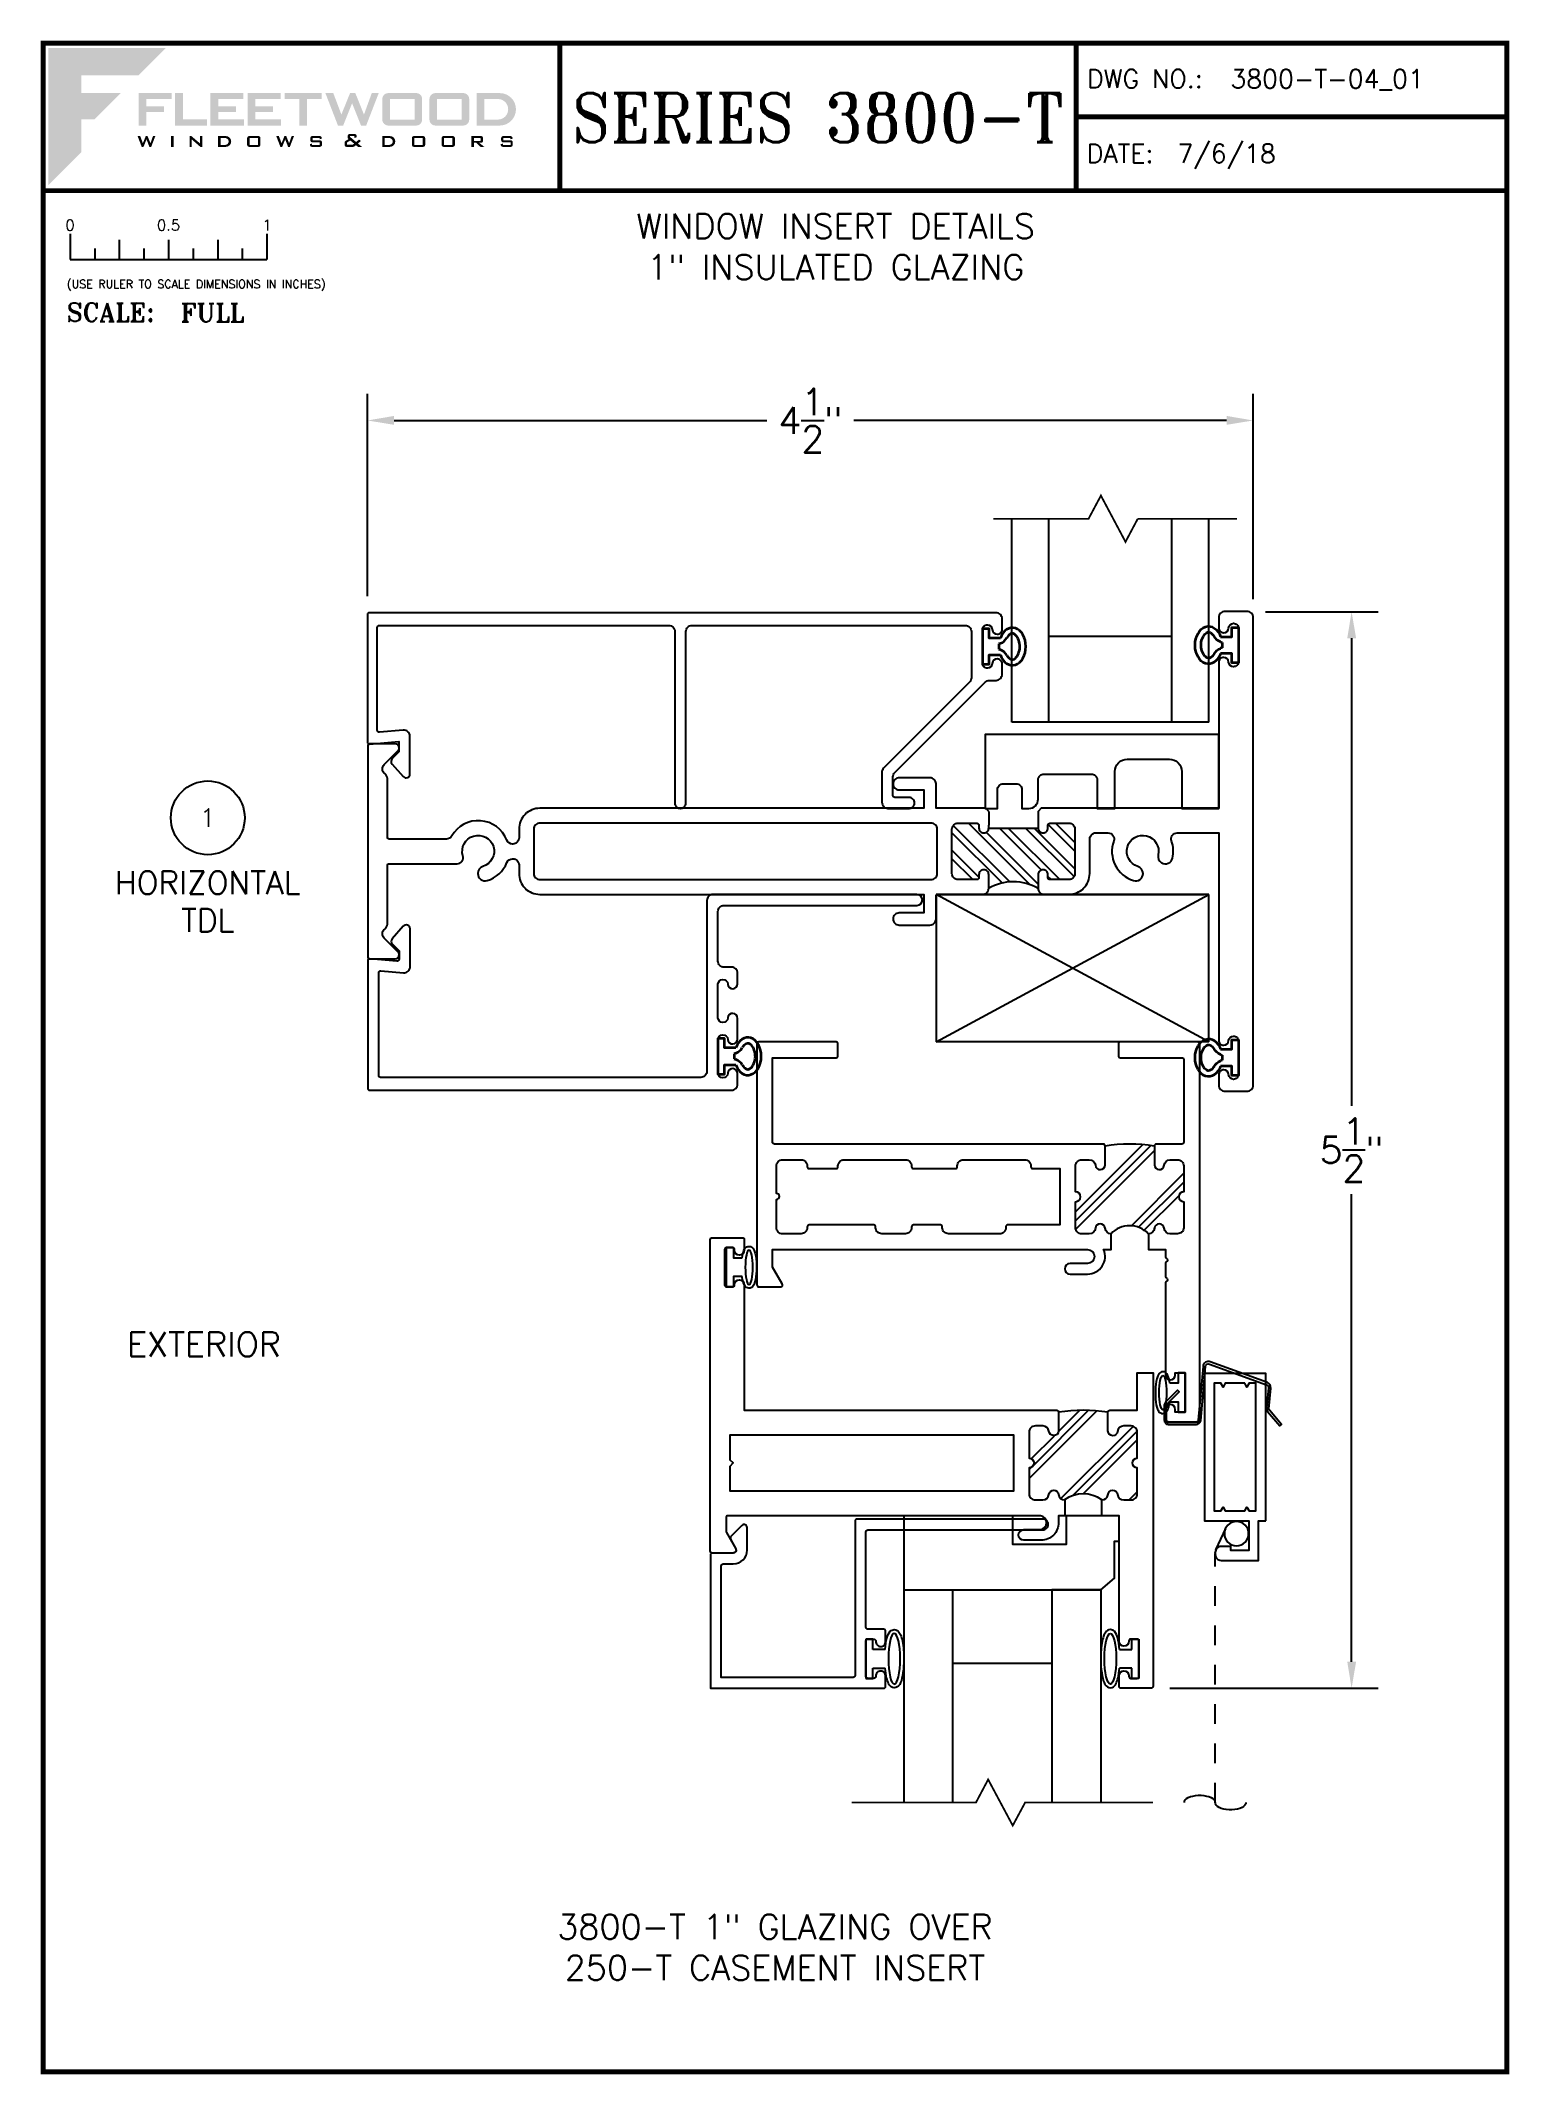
# Paper-space layout 'DETAIL 1' of a CAD drawing. Extents: x 0.3 to 7.8, y 0.1 to 10.4.
# The model-space entities are those that its viewports show. They can reach past a viewport. Long polylines and large blocks are cut down to what shows.
import ezdxf
from ezdxf.enums import TextEntityAlignment as Align

# ---------------------------------------------------------------- set-up
doc = ezdxf.new("R2010")
doc.units = 0
doc.header["$MEASUREMENT"] = 0
doc.linetypes.add('HIDDEN', pattern=[0.375, 0.25, -0.125])
doc.layers.get('0').update_dxf_attribs({"linetype": 'CONTINUOUS'})
doc.layers.get('Defpoints').update_dxf_attribs({"linetype": 'CONTINUOUS'})
for name, color, linetype in [('DIM', 7, 'CONTINUOUS'), ('FRAME', 1, 'CONTINUOUS'), ('GEOMETRY', 1, 'CONTINUOUS'), ('GLASS', 7, 'CONTINUOUS'), ('GLAZING', 7, 'CONTINUOUS'), ('MISC', 7, 'CONTINUOUS'), ('SCREEN', 5, 'CONTINUOUS'), ('SCREEN_CLIP', 7, 'CONTINUOUS'), ('SETTING_BLOCK', 4, 'CONTINUOUS'), ('TEXT', 7, 'CONTINUOUS'), ('VENT', 5, 'CONTINUOUS')]:
    doc.layers.add(name, color=color, linetype=linetype)
doc.layers.add('PROFILE NUMBER', color=150, linetype='CONTINUOUS', lineweight=35)
doc.layers.add('VP', color=40, linetype='CONTINUOUS', plot=False)
doc.layers.get('VP').off()
doc.styles.add('ROMANS', font='romans')
doc.styles.add('ROMANT', font='romant')
doc.styles.add('SIMPLEX-094', font='simplex.shx', dxfattribs={"height": 0.094})
doc.styles.get("Standard").update_dxf_attribs({"font": 'simplex.shx'})
doc.dimstyles.new('FULL SCALE', dxfattribs={"dimscale": 0.75, "dimtxt": 0.18, "dimasz": 0.18, "dimexe": 0.18, "dimexo": 0.125, "dimgap": 0.09, "dimtad": 0, "dimtih": 1, "dimtoh": 1, "dimdec": 4, "dimzin": 0, "dimdsep": 46, "dimlunit": 4, "dimtxsty": 'Standard', "dimcen": 0.09, "dimadec": 0, "dimazin": 0, "dimtfac": 1, "dimtdec": 4, "dimtofl": 0, "dimtmove": 0, "dimatfit": 3, "dimfxl": 0, "dimtolj": 1, "dimtzin": 0, "dimarcsym": 0})

# ---------------------------------------------------------------- blocks, each defined once
blk = doc.blocks.new('sectball')
blk.add_circle((0, 0), 0.125)
blk.add_attdef('NO', text='', height=0.062).set_placement((0, 0), align=Align.MIDDLE_CENTER)
for tag, p in [('LINE1', (0, -0.2588)), ('LINE2', (0, -0.3864)), ('LINE3', (0, -0.5214))]:
    blk.add_attdef(tag, text='', height=0.078).set_placement(p, align=Align.CENTER)
blk = doc.blocks.new('*D66')
at = {"color": 0, "lineweight": -2}
for p, q in [((6.525, 7.547), (7.097, 7.547)), ((6.962, 7.412), (6.962, 5.036)), ((6.962, 2.21), (6.962, 4.586)), ((6.038, 2.075), (7.097, 2.075))]:
    blk.add_line(p, q, dxfattribs=at)
at = {"color": 0}
for points in [[(6.94, 7.412), (6.985, 7.412), (6.962, 7.547)], [(6.94, 2.21), (6.985, 2.21), (6.962, 2.075)]]:
    blk.add_solid(points, dxfattribs=at)
at = {"layer": 'Defpoints', "color": 0}
for p in [(6.431, 7.547), (5.944, 2.075), (6.962, 2.075)]:
    blk.add_point(p, dxfattribs=at)
at = {"color": 0, "insert": (6.962, 4.811), "char_height": 0.135, "attachment_point": 5}
blk.add_mtext('\\A1;5{\\H1.000000x;\\S1/2;}"', dxfattribs=at)
blk = doc.blocks.new('Fleetwood_Logo_6-10-15')
h = blk.add_hatch(color=154)
h.dxf.hatch_style = 1
h.paths.add_polyline_path([(0.2526, -0.0017), (0.0019, -0.0017), (0.0019, -0.2942), (0.0725, -0.2236), (0.0725, -0.1535), (0.1007, -0.1535), (0.1567, -0.0976), (0.0725, -0.0976), (0.0725, -0.0596), (0.1946, -0.0596)])
h = blk.add_hatch(color=251)
h.dxf.hatch_style = 1
h.paths.add_polyline_path([(0.2487, -0.1256), (0.2112, -0.1256), (0.2112, -0.1102), (0.2647, -0.1102), (0.2647, -0.0976), (0.1946, -0.0976), (0.1946, -0.1667), (0.2112, -0.1667), (0.2112, -0.1377), (0.2487, -0.1377)])
h = blk.add_hatch(color=251)
h.dxf.hatch_style = 1
h.paths.add_polyline_path([(0.2886, -0.0976), (0.272, -0.0976), (0.272, -0.1667), (0.3401, -0.1667), (0.3401, -0.1535), (0.2886, -0.1535)])
h = blk.add_hatch(color=251)
h.dxf.hatch_style = 1
h.paths.add_polyline_path([(0.4175, -0.0976), (0.3474, -0.0976), (0.3474, -0.1667), (0.4185, -0.1667), (0.4185, -0.1534), (0.364, -0.1534), (0.364, -0.1377), (0.4015, -0.1377), (0.4015, -0.1256), (0.364, -0.1256), (0.364, -0.1102), (0.4175, -0.1102)])
h = blk.add_hatch(color=251)
h.dxf.hatch_style = 1
h.paths.add_polyline_path([(0.4965, -0.0976), (0.4264, -0.0976), (0.4264, -0.1667), (0.4975, -0.1667), (0.4975, -0.1534), (0.443, -0.1534), (0.443, -0.1377), (0.4804, -0.1377), (0.4804, -0.1256), (0.443, -0.1256), (0.443, -0.1102), (0.4965, -0.1102)])
h = blk.add_hatch(color=251)
h.dxf.hatch_style = 1
h.paths.add_polyline_path([(0.5842, -0.0976), (0.5054, -0.0976), (0.5054, -0.1102), (0.5365, -0.1102), (0.5365, -0.1667), (0.5531, -0.1667), (0.5531, -0.1102), (0.5842, -0.1102)])
h = blk.add_hatch(color=251)
h.dxf.hatch_style = 1
h.paths.add_polyline_path([(0.6089, -0.0976), (0.5921, -0.0976), (0.6188, -0.1667), (0.63, -0.1667), (0.6489, -0.1192), (0.6679, -0.1667), (0.6789, -0.1667), (0.7056, -0.0976), (0.6908, -0.0976), (0.6742, -0.1433), (0.6558, -0.0976), (0.6446, -0.0976), (0.6261, -0.1433)])
h = blk.add_hatch(color=251)
h.dxf.hatch_style = 1
h.paths.add_polyline_path([(0.7853, -0.0976), (0.726, -0.0976, 0.414214), (0.7133, -0.1102), (0.7133, -0.154, 0.414214), (0.726, -0.1667), (0.7853, -0.1667, 0.414214), (0.798, -0.154), (0.798, -0.1102, 0.414214)])
h.paths.add_polyline_path([(0.7819, -0.1102), (0.7819, -0.154), (0.7294, -0.154), (0.7294, -0.1102)], flags=16)
h = blk.add_hatch(color=251)
h.dxf.hatch_style = 1
h.paths.add_polyline_path([(0.8856, -0.0976), (0.8262, -0.0976, 0.414214), (0.8136, -0.1102), (0.8136, -0.154, 0.414214), (0.8262, -0.1667), (0.8856, -0.1667, 0.414214), (0.8982, -0.154), (0.8982, -0.1102, 0.414214)])
h.paths.add_polyline_path([(0.8822, -0.1102), (0.8822, -0.154), (0.8296, -0.154), (0.8296, -0.1102)], flags=16)
h = blk.add_hatch(color=251)
h.dxf.hatch_style = 1
h.paths.add_polyline_path([(0.9632, -0.0976), (0.914, -0.0976), (0.914, -0.1667), (0.9632, -0.1667, 1)])
h.paths.add_polyline_path([(0.9301, -0.1102), (0.9593, -0.1102, -1), (0.9593, -0.154), (0.9301, -0.154)], flags=16)
h = blk.add_hatch(color=7)
h.dxf.hatch_style = 1
h.paths.add_polyline_path([(0.2301, -0.1891), (0.2251, -0.1891), (0.2196, -0.2043), (0.2134, -0.1891), (0.2097, -0.1891), (0.2035, -0.2043), (0.1978, -0.1891), (0.1922, -0.1891), (0.2011, -0.2121), (0.2048, -0.2121), (0.2112, -0.1963), (0.2175, -0.2121), (0.2212, -0.2121)])
h = blk.add_hatch(color=7)
h.dxf.hatch_style = 1
h.paths.add_polyline_path([(0.2691, -0.1891), (0.2637, -0.1891), (0.2637, -0.2118), (0.2637, -0.2121), (0.2691, -0.2121)])
h = blk.add_hatch(color=7)
h.dxf.hatch_style = 1
h.paths.add_polyline_path([(0.3077, -0.1964), (0.3259, -0.2121), (0.3298, -0.2121), (0.3298, -0.1891), (0.325, -0.1891), (0.325, -0.2047), (0.3067, -0.1891), (0.3029, -0.1891), (0.3029, -0.2121), (0.3077, -0.2121)])
h = blk.add_hatch(color=7)
h.dxf.hatch_style = 1
h.paths.add_polyline_path([(0.3801, -0.1891), (0.3637, -0.1891), (0.3637, -0.2121), (0.3801, -0.2121, 1)])
h.paths.add_polyline_path([(0.3691, -0.2079), (0.3691, -0.1933), (0.3788, -0.1933, -1), (0.3788, -0.2079)], flags=16)
h = blk.add_hatch(color=7)
h.dxf.hatch_style = 1
h.paths.add_polyline_path([(0.4537, -0.2079), (0.4537, -0.1933, 0.414214), (0.4495, -0.1891), (0.4297, -0.1891, 0.414214), (0.4255, -0.1933), (0.4255, -0.2079, 0.414214), (0.4297, -0.2121), (0.4495, -0.2121, 0.414214)])
h.paths.add_polyline_path([(0.4308, -0.2079), (0.4308, -0.1933), (0.4484, -0.1933), (0.4484, -0.2079)], flags=16)
h = blk.add_hatch(color=7)
h.dxf.hatch_style = 1
h.paths.add_polyline_path([(0.5253, -0.1891), (0.5203, -0.1891), (0.5148, -0.2043), (0.5087, -0.1891), (0.5049, -0.1891), (0.4988, -0.2043), (0.493, -0.1891), (0.4874, -0.1891), (0.4963, -0.2121), (0.5001, -0.2121), (0.5064, -0.1963), (0.5127, -0.2121), (0.5164, -0.2121)])
h = blk.add_hatch(color=7)
h.dxf.hatch_style = 1
h.paths.add_polyline_path([(0.5801, -0.1891), (0.5643, -0.1891, 0.414214), (0.56, -0.1933), (0.56, -0.1981, 0.414214), (0.5643, -0.2024), (0.58, -0.2024), (0.58, -0.2078), (0.5637, -0.2078), (0.5637, -0.2052), (0.5591, -0.2062), (0.5591, -0.2078, 0.414214), (0.5634, -0.2121), (0.5805, -0.2121, 0.414214), (0.5848, -0.2078), (0.5848, -0.2024, 0.414214), (0.5805, -0.1982), (0.5648, -0.1982), (0.5648, -0.193), (0.5798, -0.193), (0.5798, -0.1958), (0.5843, -0.1948), (0.5843, -0.1933, 0.414214)])
h = blk.add_hatch(color=7)
h.dxf.hatch_style = 1
h.paths.add_polyline_path([(0.645, -0.1913, -0.222262), (0.6447, -0.1906), (0.6447, -0.1892), (0.6535, -0.1892), (0.6535, -0.193), (0.6587, -0.1918), (0.6587, -0.189, 0.414214), (0.6544, -0.1847), (0.6437, -0.1847, 0.414214), (0.6394, -0.189), (0.6394, -0.1922, 0.222262), (0.6407, -0.1948), (0.6415, -0.1955), (0.6345, -0.1998, 0.260684), (0.6329, -0.2027), (0.6329, -0.2078, 0.414214), (0.6372, -0.2121), (0.6514, -0.2121, 0.17577), (0.6536, -0.2113), (0.657, -0.2085), (0.6614, -0.2121), (0.6699, -0.2121), (0.6613, -0.2049), (0.6676, -0.1997), (0.6637, -0.1964), (0.6574, -0.2017)])
h.paths.add_polyline_path([(0.6532, -0.2052), (0.6509, -0.2072, -0.17577), (0.6502, -0.2074), (0.6382, -0.2074), (0.6382, -0.2033, -0.260684), (0.6387, -0.2025), (0.6451, -0.1985)], flags=16)
h = blk.add_hatch(color=7)
h.dxf.hatch_style = 1
h.paths.add_polyline_path([(0.7294, -0.1891), (0.713, -0.1891), (0.713, -0.2121), (0.7294, -0.2121, 1)])
h.paths.add_polyline_path([(0.7184, -0.2079), (0.7184, -0.1933), (0.7281, -0.1933, -1), (0.7281, -0.2079)], flags=16)
h = blk.add_hatch(color=7)
h.dxf.hatch_style = 1
h.paths.add_polyline_path([(0.8045, -0.2079), (0.8045, -0.1933, 0.414214), (0.8003, -0.1891), (0.7805, -0.1891, 0.414214), (0.7763, -0.1933), (0.7763, -0.2079, 0.414214), (0.7805, -0.2121), (0.8003, -0.2121, 0.414214)])
h.paths.add_polyline_path([(0.7816, -0.2079), (0.7816, -0.1933), (0.7992, -0.1933), (0.7992, -0.2079)], flags=16)
h = blk.add_hatch(color=7)
h.dxf.hatch_style = 1
h.paths.add_polyline_path([(0.8678, -0.2079), (0.8678, -0.1933, 0.414214), (0.8636, -0.1891), (0.8438, -0.1891, 0.414214), (0.8396, -0.1933), (0.8396, -0.2079, 0.414214), (0.8438, -0.2121), (0.8636, -0.2121, 0.414214)])
h.paths.add_polyline_path([(0.8449, -0.2079), (0.8449, -0.1933), (0.8624, -0.1933), (0.8624, -0.2079)], flags=16)
h = blk.add_hatch(color=7)
h.dxf.hatch_style = 1
h.paths.add_polyline_path([(0.9277, -0.1993), (0.9277, -0.1933, 0.414214), (0.9235, -0.1891), (0.9028, -0.1891), (0.9028, -0.2121), (0.9082, -0.2121), (0.9082, -0.2035), (0.9131, -0.2035), (0.9224, -0.2121), (0.9303, -0.2121), (0.9197, -0.2035), (0.9235, -0.2035, 0.414214)])
h.paths.add_polyline_path([(0.9082, -0.1993), (0.9082, -0.1933), (0.9214, -0.1933, -0.414214), (0.9224, -0.1943), (0.9224, -0.1983, -0.414214), (0.9214, -0.1993)], flags=16)
h = blk.add_hatch(color=7)
h.dxf.hatch_style = 1
h.paths.add_polyline_path([(0.9867, -0.1982), (0.971, -0.1982), (0.971, -0.193), (0.9859, -0.193), (0.9859, -0.1958), (0.9905, -0.1948), (0.9905, -0.1933, 0.414214), (0.9863, -0.1891), (0.9705, -0.1891, 0.414214), (0.9662, -0.1933), (0.9662, -0.1981, 0.414214), (0.9705, -0.2024), (0.9862, -0.2024), (0.9862, -0.2078), (0.9699, -0.2078), (0.9699, -0.2052), (0.9653, -0.2062), (0.9653, -0.2078, 0.414214), (0.9696, -0.2121), (0.9867, -0.2121, 0.414214), (0.991, -0.2078), (0.991, -0.2024, 0.414214)])
blk = doc.blocks.new('A-SIZE_P')
at = {"const_width": 0.025}
blk.add_lwpolyline([(0.313, 0.125), (7.751, 0.125), (7.751, 10.437), (0.313, 10.437)], close=True, dxfattribs=at)
for points in [[(2.938, 10.437), (2.938, 9.687)], [(5.563, 10.437), (5.563, 9.687)], [(5.563, 10.062), (7.751, 10.062)], [(0.313, 9.687), (7.751, 9.687)]]:
    blk.add_lwpolyline(points, dxfattribs=at)
at = {"xscale": 2.387023416083395, "yscale": 2.387023416083395, "zscale": 2.387023416083395}
blk.add_blockref('Fleetwood_Logo_6-10-15', (0.334, 10.416), dxfattribs=at)
for s, style, p in [('DWG NO.:', 'SIMPLEX-094', (5.617, 10.209)), ('DATE:', 'SIMPLEX-094', (5.616, 9.829)), ('SCALE:', 'ROMANT', (0.433, 9.022))]:
    blk.add_text(s, height=0.094, dxfattribs=dict(style=style)).set_placement(p)
for tag, p, style in [('DWG_NO', (6.346, 10.209), 'SIMPLEX-094'), ('DATE', (6.077, 9.829), 'SIMPLEX-094'), ('SCALE', (1.011, 9.02), 'ROMANT')]:
    blk.add_attdef(tag, p, '', height=0.094, dxfattribs=dict(style=style))
for tag, height, style, width, p, p2 in [('DWG_NO_F', 0.094, 'SIMPLEX-094', 1.745692, (6.347, 10.209), (7.683, 10.209)), ('PRODUCT', 0.25, 'ROMANT', 1.390728, (3.001, 9.934), (5.5, 9.934))]:
    blk.add_attdef(tag, text='', height=height, dxfattribs=dict(style=style, width=width)).set_placement(p, p2, align=Align.FIT)
blk = doc.blocks.new('Full')
for p, q in [((0.137, -0.219), (0.137, -0.35)), ((0.262, -0.294), (0.262, -0.35)), ((0.387, -0.249), (0.387, -0.35)), ((0.512, -0.294), (0.512, -0.35)), ((0.637, -0.249), (0.637, -0.35)), ((0.762, -0.294), (0.762, -0.35)), ((0.887, -0.249), (0.887, -0.35)), ((1.012, -0.294), (1.012, -0.35)), ((1.137, -0.219), (1.137, -0.35)), ((0.137, -0.35), (1.137, -0.35))]:
    blk.add_line(p, q)
for s, p in [('0', (0.137, -0.219)), ('0.5', (0.637, -0.219)), ('1', (1.137, -0.219))]:
    blk.add_text(s, height=0.055).set_placement(p, align=Align.BOTTOM_CENTER)
at = {"style": 'ROMANS'}
blk.add_text('(USE RULER TO SCALE DIMENSIONS IN INCHES)', height=0.04115, dxfattribs=at).set_placement((0.12, -0.495))
blk = doc.blocks.new('*D125')
at = {"color": 0, "lineweight": -2}
for p, q in [((1.961, 7.626), (1.961, 8.654)), ((6.462, 7.61), (6.462, 8.654)), ((2.096, 8.519), (3.99, 8.519)), ((6.327, 8.519), (4.433, 8.519))]:
    blk.add_line(p, q, dxfattribs=at)
at = {"color": 0}
for points in [[(2.096, 8.542), (2.096, 8.497), (1.961, 8.519)], [(6.327, 8.542), (6.327, 8.497), (6.462, 8.519)]]:
    blk.add_solid(points, dxfattribs=at)
at = {"layer": 'Defpoints', "color": 0}
for p in [(6.462, 8.519), (1.961, 7.532), (6.462, 7.516)]:
    blk.add_point(p, dxfattribs=at)
at = {"color": 0, "insert": (4.212, 8.519), "char_height": 0.135, "attachment_point": 5}
blk.add_mtext('\\A1;4{\\H1.000000x;\\S1/2;}"', dxfattribs=at)
blk = doc.blocks.new('3801 1 INCH GLASS STOP')
blk.add_lwpolyline([(2.741, 0.327, -0.414214), (2.769, 0.299, -0.414214), (2.741, 0.271), (2.669, 0.271, 0.414214), (2.659, 0.261), (2.659, 0.167, 0.198912), (2.668, 0.145), (3.128, -0.315, 0.198912), (3.15, -0.324), (3.183, -0.324, -0.414214), (3.214, -0.355), (3.214, -0.408, -0.414214), (3.189, -0.433, -0.399638), (3.164, -0.41, 0.400364), (3.139, -0.386, 0.414214), (3.114, -0.411), (3.114, -0.581, 0.414214), (3.139, -0.606), (3.139, -0.606, 0.399638), (3.164, -0.582, -0.399638), (3.189, -0.558, -0.414214), (3.214, -0.583), (3.214, -0.637, -0.414214), (3.183, -0.668), (-0.001, -0.668, -0.414214), (-0.011, -0.658), (-0.011, -0.01, -0.440011), (0, 0), (0.149, -0.013), (0.149, 0.04), (0.115, 0.074, -0.395486), (0.114, 0.102), (0.17, 0.165, -0.691708), (0.205, 0.152), (0.205, -0.04, -0.440011), (0.171, -0.071), (0.05, -0.061, 0.440011), (0.039, -0.071), (0.039, -0.593, 0.414214), (0.049, -0.603), (1.52, -0.603, 0.414214), (1.551, -0.572), (1.551, 0.299, -0.414214), (1.579, 0.327, -0.414214), (1.607, 0.299), (1.607, -0.572, 0.414214), (1.638, -0.603), (3.027, -0.603, 0.414214), (3.058, -0.572), (3.058, -0.337, 0.198912), (3.049, -0.315), (2.612, 0.122, -0.198912), (2.603, 0.144), (2.603, 0.296, -0.414214), (2.634, 0.327)], format="xyb", close=True)
blk = doc.blocks.new('3806 MULLION')
h = blk.add_hatch()
h.set_pattern_fill('ANSI32', color=256, scale=0.25, style=0)
h.set_pattern_definition([(45, (-1.96831, -4.979215), (-0.0662913, 0.0662913), []), (45, (-1.92411, -4.979215), (-0.0662913, 0.0662913), [])])
h.paths.add_polyline_path([(-1.369, 0.094, -0.414214), (-1.394, 0.118), (-1.394, 0.134, 0.414214), (-1.404, 0.144), (-1.5, 0.144, 0.414214), (-1.531, 0.113), (-1.531, -0.113, 0.414214), (-1.5, -0.143), (-1.404, -0.143, 0.414214), (-1.394, -0.133), (-1.394, -0.118, -0.414214), (-1.369, -0.094, -0.414214), (-1.344, -0.118), (-1.093, -0.118, -0.414214), (-1.068, -0.094, -0.414214), (-1.043, -0.118), (-1.043, -0.133, 0.414214), (-1.033, -0.143), (-0.937, -0.143, 0.414214), (-0.906, -0.113), (-0.906, 0.113, 0.414214), (-0.937, 0.144), (-1.033, 0.144, 0.414214), (-1.043, 0.134), (-1.043, 0.118, -0.414214), (-1.068, 0.094, -0.414214), (-1.093, 0.118), (-1.093, 0.188, -0.275826), (-1.344, 0.188), (-1.344, 0.118, -0.414214)])
for p, q in [((-1.344, -0.118), (-1.093, -0.118)), ((-1.344, -0.203), (-1.344, -0.133))]:
    blk.add_line(p, q)
for points in [[(-1.093, -0.133), (-1.093, -0.118, -0.414214), (-1.068, -0.094, -0.414214), (-1.043, -0.118), (-1.043, -0.133, 0.414214), (-1.033, -0.143), (-0.937, -0.143, 0.414214), (-0.906, -0.113), (-0.906, 0.113, 0.414214), (-0.937, 0.144), (-1.033, 0.144, 0.414214), (-1.043, 0.134), (-1.043, 0.118, -0.414214), (-1.068, 0.094, -0.414214), (-1.093, 0.118), (-1.093, 0.188, -0.414214), (-1.062, 0.219), (-0.937, 0.219, -0.414214), (-0.831, 0.113), (-0.831, -0.062, 0.414214), (-0.8, -0.094), (-0.738, -0.094, 0.517938), (-0.709, -0.052, -0.42659), (-0.608, 0.149, -0.510157), (-0.56, 0.113), (-0.56, 0.112, -0.323599), (-0.586, 0.077, 2.284894), (-0.483, 0.018, -0.323599), (-0.466, 0.058), (-0.465, 0.058, -0.510157), (-0.41, 0.035, -0.142368), (-0.415, -0.052, 0.517938), (-0.386, -0.094), (-0.175, -0.094), (-0.175, 0.91), (-0.175, 0.961, -0.414214), (-0.15, 0.986, -0.399638), (-0.125, 0.962, 0.399638), (-0.1, 0.939), (-0.1, 0.939, 0.414214), (-0.075, 0.964), (-0.075, 1.134, 0.414214), (-0.1, 1.159), (-0.1, 1.159, 0.399638), (-0.125, 1.135, -0.399638), (-0.15, 1.111), (-0.15, 1.111, -0.414214), (-0.175, 1.136), (-0.175, 1.188, -0.414214), (-0.144, 1.219), (-0.031, 1.219, -0.414214), (0, 1.188), (0, 0), (0, -1.188, -0.414214), (-0.031, -1.219), (-0.144, -1.219, -0.414214), (-0.175, -1.188), (-0.175, -1.136, -0.414214), (-0.15, -1.111), (-0.15, -1.111, -0.399638), (-0.125, -1.135, 0.399638), (-0.1, -1.159), (-0.1, -1.159, 0.414214), (-0.075, -1.133), (-0.075, -0.964, 0.414214), (-0.1, -0.938), (-0.1, -0.938, 0.399638), (-0.125, -0.962, -0.399638), (-0.15, -0.986, -0.414214), (-0.175, -0.961), (-0.175, -0.909), (-0.175, -0.219), (-1.078, -0.219), (-1.093, -0.203)], [(-3.625, -0.143, -0.414214), (-3.656, -0.113), (-3.656, 0.113, -0.414214), (-3.625, 0.144), (-1.637, 0.144, -0.414214), (-1.606, 0.113), (-1.606, -0.113, -0.414214), (-1.637, -0.143)]]:
    blk.add_lwpolyline(points, format="xyb", close=True)
blk.add_lwpolyline([(-1.344, -0.203), (-1.359, -0.219), (-1.612, -0.219), (-1.612, -0.344, -0.414214), (-1.643, -0.374), (-1.799, -0.374, -0.414214), (-1.83, -0.344, -0.414214), (-1.799, -0.312), (-1.674, -0.312), (-1.674, -0.219), (-3.625, -0.219, -0.414214), (-3.731, -0.113), (-3.731, -0.068, 0.414214), (-3.762, -0.037), (-3.764, -0.037, 0.308174), (-3.793, -0.057, -0.627979), (-4.073, -0.078, 0.267949), (-4.1, -0.062), (-4.39, -0.062, 0.414214), (-4.4, -0.072), (-4.4, -0.37, -0.237131), (-4.413, -0.395, 0.457629), (-4.416, -0.441), (-4.346, -0.511, -0.668179), (-4.36, -0.546), (-4.49, -0.546, -0.414214), (-4.5, -0.535), (-4.5, 0), (-4.5, 0.536, -0.414214), (-4.49, 0.546), (-4.36, 0.546, -0.668179), (-4.346, 0.511), (-4.416, 0.441, 0.457629), (-4.413, 0.395, -0.237131), (-4.4, 0.37), (-4.4, 0.073, 0.414214), (-4.39, 0.063), (-4.045, 0.063, -0.500407), (-4.016, 0.023, 2.386509), (-3.914, 0.077, -0.326072), (-3.94, 0.113, -0.502305), (-3.892, 0.149, -0.227368), (-3.793, 0.057, 0.308174), (-3.764, 0.038), (-3.762, 0.038, 0.414214), (-3.731, 0.069), (-3.731, 0.113, -0.414214), (-3.625, 0.219), (-1.674, 0.219), (-1.674, 0.313), (-1.799, 0.313, -0.414214), (-1.83, 0.344, -0.414214), (-1.799, 0.375), (-1.643, 0.375, -0.414214), (-1.612, 0.344), (-1.612, 0.228, 0.414214), (-1.602, 0.219), (-1.375, 0.219, -0.414214), (-1.344, 0.188), (-1.344, 0.118, -0.414214), (-1.369, 0.094, -0.414214), (-1.394, 0.118), (-1.394, 0.134, 0.414214), (-1.404, 0.144), (-1.5, 0.144, 0.414214), (-1.531, 0.113), (-1.531, -0.113, 0.414214), (-1.5, -0.143), (-1.404, -0.143, 0.414214), (-1.394, -0.133), (-1.394, -0.118, -0.414214), (-1.369, -0.094, -0.414214), (-1.344, -0.118), (-1.344, -0.133)], format="xyb")
blk.add_arc((-1.219, 0.398), 0.245, 239.1595, 300.8405)
blk = doc.blocks.new('05P19-BLOCK-OG')
h = blk.add_hatch()
h.set_pattern_fill('PLAST', angle=45, style=0)
h.paths.add_polyline_path([(0.006, 1.12, -1), (0.006, 1.17), (0.006, 1.302, 0.414214), (-0.025, 1.333), (-0.063, 1.333, 0.38311), (-0.094, 1.305, -0.947716), (-0.143, 1.308), (-0.143, 1.403, 0.081165), (-0.394, 1.403), (-0.394, 1.308, -0.947716), (-0.443, 1.305, 0.38311), (-0.474, 1.333), (-0.512, 1.333, 0.414214), (-0.544, 1.302), (-0.544, 1.17, -1), (-0.544, 1.12), (-0.544, 0.988, 0.414214), (-0.512, 0.957), (-0.474, 0.957, 0.38311), (-0.443, 0.985, -0.898027), (-0.394, 0.985, 0.009247), (-0.394, 0.984, 0.372543), (-0.363, 0.957, -0.436275), (-0.174, 0.957, 0.38311), (-0.143, 0.985, -0.898027), (-0.094, 0.985, 0.38311), (-0.063, 0.957), (-0.025, 0.957, 0.414214), (0.006, 0.988)])
for points in [[(-0.394, 0.984, -0.009247), (-0.394, 0.985, 0.898027), (-0.443, 0.985, -0.38311), (-0.474, 0.957), (-0.512, 0.957, -0.414214), (-0.544, 0.988), (-0.544, 1.12, 1), (-0.544, 1.17), (-0.544, 1.302, -0.414214), (-0.512, 1.333), (-0.474, 1.333, -0.38311), (-0.443, 1.305, 0.947716), (-0.394, 1.308), (-0.394, 1.403, 0.414214), (-0.404, 1.413), (-2.073, 1.413, -0.414214), (-2.084, 1.423), (-2.084, 1.852), (-1.761, 1.852, 0.414214), (-1.751, 1.862), (-1.751, 1.922, 0.414214), (-1.761, 1.932), (-2.154, 1.932, 0.414214), (-2.163, 1.922), (-2.163, 0.697, 0.414214), (-2.154, 0.687), (-2.042, 0.687, 0.57735), (-2.034, 0.702), (-2.084, 0.788), (-2.084, 0.877), (-0.483, 0.877, -1), (-0.483, 0.806), (-0.572, 0.806, 1), (-0.572, 0.752), (-0.483, 0.752, 0.536675), (-0.401, 0.877), (-0.363, 0.877), (-0.363, 0.957, -0.38311), (-0.394, 0.985)], [(-0.143, 0.984, 0.009247), (-0.143, 0.985, -0.38311), (-0.174, 0.957), (-0.174, 0.877), (-0.087, 0.877), (-0.087, 0.838, 0.317837), (-0.083, 0.833, -0.707107), (-0.083, 0.814, 0.317837), (-0.087, 0.81), (-0.087, 0.738, 0.317837), (-0.083, 0.733, -0.707107), (-0.083, 0.714, 0.317837), (-0.087, 0.71), (-0.087, 0.239, 1), (-0.037, 0.239), (-0.037, 0.25), (0.014, 0.25), (0.014, 0.05), (-0.037, 0.05), (-0.037, 0.064, 1), (-0.087, 0.064), (-0.087, 0.01, 0.414214), (-0.076, 0), (0.076, 0, 0.414214), (0.087, 0.01), (0.087, 1.922, 0.414214), (0.076, 1.932), (-0.316, 1.932, 0.414214), (-0.326, 1.922), (-0.326, 1.862, 0.414214), (-0.316, 1.852), (-0.003, 1.852, -0.414214), (0.006, 1.842), (0.006, 1.423, -0.414214), (-0.003, 1.413), (-0.134, 1.413, 0.414214), (-0.143, 1.403), (-0.143, 1.308, 0.947716), (-0.094, 1.305, -0.38311), (-0.063, 1.333), (-0.025, 1.333, -0.414214), (0.006, 1.302), (0.006, 1.17, 1), (0.006, 1.12), (0.006, 0.988, -0.414214), (-0.025, 0.957), (-0.063, 0.957, -0.38311), (-0.094, 0.985, 0.898027), (-0.143, 0.985)]]:
    blk.add_lwpolyline(points, format="xyb")
blk.add_lwpolyline([(-1.377, 0.988, -0.414214), (-1.408, 0.957), (-1.529, 0.957, -0.414214), (-1.56, 0.988), (-1.56, 0.992, 0.414214), (-1.569, 1.002), (-1.897, 1.002, 0.414214), (-1.907, 0.992), (-1.907, 0.988, -0.414214), (-1.938, 0.957), (-2.032, 0.957, -0.414214), (-2.064, 0.988), (-2.064, 1.132, 1), (-2.064, 1.162), (-2.064, 1.302, -0.414214), (-2.032, 1.333), (-1.938, 1.333, -0.414214), (-1.907, 1.302), (-1.907, 1.302), (-1.907, 1.298, 0.414214), (-1.897, 1.288), (-1.761, 1.288, 0.414214), (-1.751, 1.298), (-1.751, 1.302), (-1.751, 1.302, -0.414214), (-1.72, 1.333), (-1.408, 1.333, -0.414214), (-1.377, 1.302), (-1.377, 1.302), (-1.377, 1.298, 0.414214), (-1.367, 1.288), (-1.155, 1.288, 0.414214), (-1.145, 1.298), (-1.145, 1.302), (-1.145, 1.302, -0.414214), (-1.114, 1.333), (-0.802, 1.333, -0.414214), (-0.771, 1.302), (-0.771, 1.302), (-0.771, 1.298, 0.414214), (-0.761, 1.288), (-0.623, 1.288), (-0.623, 1.002), (-0.889, 1.002, 0.414214), (-0.898, 0.992), (-0.898, 0.988, -0.414214), (-0.93, 0.957), (-1.19, 0.957, -0.414214), (-1.221, 0.988), (-1.221, 0.992, 0.414214), (-1.23, 1.002), (-1.367, 1.002, 0.414214), (-1.377, 0.992)], format="xyb", close=True)
at = {"color": 7}
for centre, radius, start, end in [((-0.269, 0.638), 0.775, 80.7195, 99.2805), ((-0.269, 0.869), 0.129, 42.8591, 137.1409)]:
    blk.add_arc(centre, radius, start, end, dxfattribs=at)
blk = doc.blocks.new('05P11-Z-BAR')
h = blk.add_hatch()
h.set_pattern_fill('PLAST', angle=45, style=0)
h.set_pattern_definition([(45, (-0.3846, -1e-07), (-0.176777, 0.176777), []), (45, (-0.4067, 0.0221), (-0.176777, 0.176777), []), (45, (-0.4288, 0.0442), (-0.176777, 0.176777), [])])
h.paths.add_polyline_path([(0.006, 1.12, -0.414214), (-0.018, 1.145, -0.414214), (0.006, 1.17), (0.006, 1.302, 0.414214), (-0.025, 1.333), (-0.063, 1.333, 0.38311), (-0.094, 1.305, -0.947716), (-0.143, 1.308), (-0.143, 1.403, 0.087329), (-0.394, 1.403), (-0.394, 1.308, -1), (-0.443, 1.308, 0.352985), (-0.473, 1.333), (-0.512, 1.333, 0.414214), (-0.544, 1.302), (-0.544, 1.17, -0.414214), (-0.518, 1.145, -0.414214), (-0.544, 1.12), (-0.544, 0.988, 0.414214), (-0.512, 0.957), (-0.474, 0.957, 0.38311), (-0.443, 0.985, -0.898027), (-0.394, 0.985, 0.38311), (-0.363, 0.957, -0.325577), (-0.174, 0.957, 0.363634), (-0.143, 0.982, -0.947716), (-0.094, 0.985, 0.38311), (-0.063, 0.957), (-0.025, 0.957, 0.414214), (0.006, 0.988)])
blk.add_line((-0.087, 0.877), (-0.087, 0.877))
for points in [[(-2.164, 2.28, -0.414214), (-2.154, 2.29), (-2.001, 2.29, -0.414214), (-1.991, 2.28), (-1.991, 2.226, -1), (-2.041, 2.226), (-2.041, 2.23, 0.414214), (-2.051, 2.24), (-2.081, 2.24, 0.414214), (-2.091, 2.23), (-2.091, 2.05, 0.414214), (-2.081, 2.04), (-2.051, 2.04, 0.414214), (-2.041, 2.05), (-2.041, 2.051, -1), (-1.991, 2.051), (-1.991, 1.413), (-0.403, 1.413, -0.414214), (-0.394, 1.403), (-0.394, 1.306, -0.888834), (-0.443, 1.306, 0.377258), (-0.474, 1.333), (-0.512, 1.333, 0.414214), (-0.544, 1.302), (-0.544, 1.17, -1), (-0.544, 1.12), (-0.544, 0.988, 0.414214), (-0.512, 0.957), (-0.474, 0.957, 0.383109), (-0.443, 0.985, -0.898027), (-0.394, 0.985, 0.38311), (-0.363, 0.957), (-0.363, 0.877), (-0.394, 0.877), (-0.394, 0.842, -0.414214), (-0.483, 0.752), (-0.571, 0.752, -1), (-0.571, 0.806), (-0.486, 0.806, 0.859155), (-0.486, 0.877), (-2.074, 0.877, 0.414214), (-2.084, 0.867), (-2.084, 0.797, 0.131652), (-2.082, 0.792), (-2.035, 0.709, -0.577353), (-2.048, 0.687), (-2.154, 0.687, -0.414214), (-2.164, 0.697), (-2.164, 2.28)], [(-0.025, 0.957, 0.414214), (0.006, 0.988), (0.006, 1.12, -1), (0.006, 1.17), (0.006, 1.302, 0.414214), (-0.025, 1.333), (-0.063, 1.333, 0.38311), (-0.094, 1.305, -0.947716), (-0.143, 1.308), (-0.143, 1.403, -0.414214), (-0.133, 1.413), (0.006, 1.413), (0.006, 1.603), (0.086, 1.603), (0.086, 0.01, -0.414214), (0.077, 0), (-0.077, 0, -0.414214), (-0.087, 0.01), (-0.087, 0.064, -1), (-0.037, 0.064), (-0.037, 0.06, 0.414214), (-0.027, 0.05), (0.003, 0.05, 0.414214), (0.014, 0.06), (0.014, 0.24, 0.414214), (0.003, 0.25), (-0.027, 0.25, 0.414214), (-0.037, 0.24), (-0.037, 0.239, -1), (-0.087, 0.239), (-0.087, 0.877), (-0.174, 0.877), (-0.174, 0.957, 0.363634), (-0.143, 0.982, -0.947716), (-0.094, 0.985, 0.38311), (-0.063, 0.957), (-0.025, 0.957)]]:
    blk.add_lwpolyline(points, format="xyb")
blk.add_lwpolyline([(-2.063, 1.16), (-2.063, 1.288), (-0.623, 1.288), (-0.623, 1.002), (-2.063, 1.002), (-2.063, 1.129), (-2.048, 1.145)], close=True)
at = {"color": 7}
for centre, radius, start, end in [((-0.269, 0.638), 0.775, 80.7195, 99.2805), ((-0.269, 0.828), 0.16, 53.9319, 126.0681)]:
    blk.add_arc(centre, radius, start, end, dxfattribs=at)
blk = doc.blocks.new('05P09-1in_GLASS_STOP')
for p, q in [((-1.338, 0.25), (-1.373, 0.25)), ((-1.373, 0.25), (-1.373, 0.05)), ((-1.338, 0.197), (-1.338, 0.25)), ((-0.022, 0.197), (-0.022, 0.25)), ((-0.022, 0.25), (0.013, 0.25)), ((0.013, 0.25), (0.013, 0.05)), ((-1.276, 0.197), (-1.338, 0.197)), ((-0.084, 0.197), (-0.022, 0.197)), ((-1.373, 0.05), (-1.338, 0.05)), ((-1.338, 0.05), (-1.338, 0.102)), ((-1.338, 0.102), (-1.276, 0.102)), ((-0.022, 0.102), (-0.084, 0.102)), ((-0.022, 0.05), (-0.022, 0.102)), ((0.013, 0.05), (-0.022, 0.05))]:
    blk.add_line(p, q)
blk.add_lwpolyline([(-2.035, 0.709, -0.57735), (-2.047, 0.687), (-2.153, 0.687, 0.414214), (-2.163, 0.677), (-2.163, 0), (-1.283, 0, 0.414214), (-1.273, 0.01), (-1.273, 0.062, 0.414214), (-1.298, 0.087, 0.435311), (-1.323, 0.061, -0.435311), (-1.333, 0.05), (-1.363, 0.05, -0.414214), (-1.373, 0.06), (-1.373, 0.24, -0.414214), (-1.363, 0.25), (-1.333, 0.25, -0.435311), (-1.323, 0.239, 0.435311), (-1.298, 0.212, 0.414214), (-1.273, 0.237), (-1.273, 0.29, 0.414214), (-1.283, 0.3), (-1.363, 0.3, -0.414214), (-1.373, 0.31), (-1.373, 0.795, -0.414214), (-1.363, 0.805), (-0.474, 0.805, 0.414214), (-0.447, 0.832), (-0.447, 0.833, 0.414214), (-0.474, 0.86), (-1.418, 0.86, 0.414214), (-1.428, 0.85), (-1.428, 0.065, -0.414214), (-1.438, 0.055), (-2.108, 0.055), (-2.108, 0.622, -0.414214), (-2.098, 0.632), (-2.047, 0.632, 0.414214), (-1.977, 0.702), (-1.977, 0.817, 0.668179), (-2.003, 0.828), (-2.058, 0.773, 0.339454), (-2.06, 0.755)], format="xyb", close=True)
at = {"extrusion": (0, 0, -1)}
blk.add_ellipse((-1.229, 0.15), major_axis=(0, 0.129), ratio=0.232303, dxfattribs=at)
blk.add_ellipse((-0.131, 0.15), major_axis=(0, 0.129), ratio=0.232303)
for points in [[(-1.276, 0.197), (-1.274, 0.219), (-1.271, 0.239), (-1.262, 0.269), (-1.258, 0.28), (-1.245, 0.294), (-1.237, 0.298), (-1.229, 0.298), (-1.218, 0.298), (-1.21, 0.292), (-1.201, 0.279), (-1.197, 0.272), (-1.187, 0.244), (-1.183, 0.215), (-1.178, 0.136), (-1.182, 0.085), (-1.194, 0.034), (-1.198, 0.022), (-1.214, 0.005), (-1.228, 0), (-1.249, 0.008), (-1.254, 0.016), (-1.262, 0.032), (-1.265, 0.041), (-1.272, 0.067), (-1.274, 0.084), (-1.276, 0.102)], [(-0.084, 0.197), (-0.086, 0.219), (-0.089, 0.239), (-0.098, 0.269), (-0.102, 0.28), (-0.115, 0.294), (-0.123, 0.298), (-0.131, 0.298), (-0.142, 0.298), (-0.15, 0.292), (-0.159, 0.279), (-0.163, 0.272), (-0.173, 0.244), (-0.177, 0.215), (-0.182, 0.136), (-0.178, 0.085), (-0.166, 0.034), (-0.162, 0.022), (-0.146, 0.005), (-0.132, 0), (-0.111, 0.008), (-0.106, 0.016), (-0.098, 0.032), (-0.095, 0.041), (-0.088, 0.067), (-0.086, 0.084), (-0.084, 0.102)]]:
    blk.add_open_spline(points, degree=3, knots=[5.075676, 5.075676, 5.075676, 5.075676, 5.596595, 5.596595, 6.055763, 6.055763, 6.283185, 6.283185, 6.283185, 6.572914, 6.572914, 6.862642, 6.862642, 7.608886, 7.608886, 8.676451, 8.676451, 9.18434, 9.18434, 9.518242, 9.518242, 9.852144, 9.852144, 10.186046, 10.186046, 10.631436, 10.631436, 10.631436, 10.631436])
blk = doc.blocks.new('*U92')
at = {"layer": 'GEOMETRY'}
blk.add_lwpolyline([(1.45, 19.51), (1.493, 19.51), (1.493, 19.458), (1.528, 19.458), (1.528, 19.658), (1.493, 19.658), (1.493, 19.605), (1.45, 19.605)], dxfattribs=at)
blk.add_ellipse((1.415, 19.558), major_axis=(0, 0.0875), ratio=0.216465, dxfattribs=at)
blk.add_open_spline([(1.45, 19.605), (1.448, 19.62), (1.445, 19.632), (1.438, 19.649), (1.436, 19.656), (1.423, 19.663), (1.419, 19.664), (1.415, 19.664), (1.405, 19.664), (1.398, 19.658), (1.391, 19.649), (1.389, 19.644), (1.382, 19.624), (1.379, 19.606), (1.375, 19.545), (1.377, 19.499), (1.391, 19.466), (1.393, 19.46), (1.409, 19.45), (1.422, 19.451), (1.435, 19.46), (1.437, 19.465), (1.444, 19.479), (1.447, 19.491), (1.449, 19.507), (1.45, 19.509), (1.45, 19.51)], degree=3, knots=[5.253202, 5.253202, 5.253202, 5.253202, 5.797173, 5.797173, 6.160155, 6.160155, 6.283185, 6.283185, 6.283185, 6.559914, 6.559914, 6.836642, 6.836642, 7.54361, 7.54361, 8.941834, 8.941834, 9.296554, 9.296554, 9.572552, 9.572552, 9.848549, 9.848549, 10.398843, 10.398843, 10.454782, 10.454782, 10.454782, 10.454782], dxfattribs=at)
blk = doc.blocks.new('*U93')
at = {"layer": 'GEOMETRY'}
blk.add_lwpolyline([(1.607, 19.51), (1.563, 19.51), (1.563, 19.458), (1.528, 19.458), (1.528, 19.658), (1.563, 19.658), (1.563, 19.605), (1.607, 19.605)], dxfattribs=at)
at = {"layer": 'GEOMETRY', "extrusion": (0, 0, -1)}
blk.add_ellipse((1.642, 19.558), major_axis=(0, 0.0875), ratio=0.216465, dxfattribs=at)
at = {"layer": 'GEOMETRY'}
blk.add_open_spline([(1.607, 19.605), (1.609, 19.62), (1.612, 19.632), (1.618, 19.649), (1.621, 19.656), (1.634, 19.663), (1.638, 19.664), (1.642, 19.664), (1.652, 19.664), (1.659, 19.658), (1.666, 19.649), (1.668, 19.644), (1.675, 19.624), (1.678, 19.606), (1.682, 19.545), (1.679, 19.499), (1.666, 19.466), (1.663, 19.46), (1.647, 19.45), (1.635, 19.451), (1.622, 19.46), (1.62, 19.465), (1.612, 19.479), (1.61, 19.491), (1.607, 19.507), (1.607, 19.509), (1.607, 19.51)], degree=3, knots=[5.253202, 5.253202, 5.253202, 5.253202, 5.797173, 5.797173, 6.160155, 6.160155, 6.283185, 6.283185, 6.283185, 6.559914, 6.559914, 6.836642, 6.836642, 7.54361, 7.54361, 8.941834, 8.941834, 9.296554, 9.296554, 9.572552, 9.572552, 9.848549, 9.848549, 10.398843, 10.398843, 10.454782, 10.454782, 10.454782, 10.454782], dxfattribs=at)
blk = doc.blocks.new('114-FLAT_SCREEN')
blk.add_line((0.142, 0.603), (0.142, 0.602))
at = {"linetype": 'HIDDEN'}
blk.add_line((0.194, 0.481), (0.144, 0.59), dxfattribs=at)
blk.add_lwpolyline([(0.399, 0.442), (0.399, -0.307), (0.087, -0.307), (0.087, 0.442), (0.312, 0.442), (0.312, 0.593), (0.222, 0.593), (0.222, 0.572), (0.172, 0.572, -0.414214), (0.142, 0.602), (0.142, 0.613, -0.414214), (0.172, 0.643), (0.362, 0.643), (0.362, 0.442)], format="xyb", close=True)
blk.add_lwpolyline([(0.292, -0.257), (0.193, -0.257), (0.182, -0.237), (0.17, -0.257), (0.136, -0.257), (0.136, 0.392), (0.17, 0.392), (0.182, 0.372), (0.193, 0.392), (0.292, 0.392), (0.303, 0.372), (0.315, 0.392), (0.348, 0.392), (0.348, -0.257), (0.315, -0.257), (0.303, -0.237)], close=True)
blk.add_circle((0.25, 0.507), 0.0618)
blk = doc.blocks.new('*U181')
at = {"layer": 'PROFILE NUMBER', "color": 5}
for p, q in [((-0.016, 0.092), (-0.013, 0.083)), ((-0.013, 0.083), (0.013, 0.083)), ((0.013, 0.083), (0.016, 0.092))]:
    blk.add_line(p, q, dxfattribs=at)
blk.add_lwpolyline([(-0.043, 0.091), (-0.043, 0.034), (-0.09, 0.034), (-0.09, 0), (0.09, 0), (0.09, 0.034), (0.043, 0.034), (0.043, 0.091)], dxfattribs=at)
for centre, start, end in [((-0.073, 0.071), 19.8289, 61.175), ((0.073, 0.071), 118.7633, 160.1945)]:
    blk.add_arc(centre, 0.06, start, end, dxfattribs=at)
blk.add_ellipse((0, 0.152), major_axis=(-0.0958, 0), ratio=0.712114, start_param=2.033109, end_param=7.391692, dxfattribs=at)
blk.add_open_spline([(0.044, 0.124), (0.053, 0.129), (0.059, 0.135), (0.069, 0.15), (0.068, 0.157), (0.049, 0.179), (0.027, 0.189), (-0.021, 0.191), (-0.045, 0.181), (-0.067, 0.16), (-0.068, 0.152), (-0.061, 0.137), (-0.054, 0.129), (-0.044, 0.124)], degree=3, knots=[2.2211, 2.2211, 2.2211, 2.2211, 2.727733, 2.727733, 3.7005, 3.7005, 4.673268, 4.673268, 5.646035, 5.646035, 6.618803, 6.618803, 7.203997, 7.203997, 7.203997, 7.203997], dxfattribs=at)
blk = doc.blocks.new('3810_2p25in_Insert_Glass_Stop')
blk.add_lwpolyline([(1.82, 0.582, 0.975), (1.77, 0.581), (1.77, 0.411, 0.975), (1.82, 0.41, -0.975), (1.87, 0.408), (1.87, 0.303, -0.975), (1.82, 0.301, 0.975), (1.77, 0.3), (1.77, 0.13, 0.975), (1.82, 0.129, -0.975), (1.87, 0.127), (1.87, 0.074, -0.414214), (1.839, 0.043), (1.801, 0.043, 0.414214), (1.77, 0.012), (1.77, -0.24, 0.414214), (1.801, -0.271), (2.781, -0.271, -1), (2.781, -0.327), (1.745, -0.327, -0.414214), (1.714, -0.296), (1.714, 0.572, 0.414214), (1.683, 0.603), (0.056, 0.603, 0.414214), (0.046, 0.593), (0.046, 0.071, 0.440011), (0.057, 0.061), (0.172, 0.071, -0.440011), (0.206, 0.04), (0.206, -0.152, -0.691708), (0.171, -0.165), (0.115, -0.101, -0.395486), (0.116, -0.074), (0.147, -0.043, 0.198912), (0.15, -0.036), (0.15, 0.002, 0.440011), (0.139, 0.012), (0.001, 0, -0.440011), (-0.01, 0.01), (-0.01, 0.658, -0.414214), (0, 0.668), (1.839, 0.668, -0.414214), (1.87, 0.637), (1.87, 0.584, -0.975)], format="xyb", close=True)

msp = doc.modelspace()

# ---------------------------------------------------------------- linework, layer by layer
msp.add_line((-3.594, 20.934), (-4.594, 20.934))
at = {"layer": 'GLASS'}
for p, q in [((-4.594, 20.934), (-4.594, 21.968)), ((-4.407, 20.934), (-4.407, 21.968)), ((-3.782, 20.934), (-3.782, 21.968)), ((-3.594, 20.934), (-3.594, 21.968)), ((-4.407, 21.371), (-3.782, 21.371)), ((-4.98, 19.309), (-3.594, 20.059)), ((-3.594, 19.309), (-4.98, 20.059)), ((-4.98, 20.059), (-4.98, 19.309)), ((-3.594, 20.059), (-4.98, 20.059)), ((-4.949, 20.059), (-3.617, 20.059)), ((-3.594, 19.309), (-3.594, 20.059)), ((-3.594, 19.309), (-4.98, 19.309))]:
    msp.add_line(p, q, dxfattribs=at)
at = {"layer": 'GLASS', "linetype": 'Continuous'}
for p, q in [((-5.143, 16.524), (-5.143, 15.443)), ((-4.894, 15.443), (-4.894, 16.524)), ((-4.391, 16.524), (-4.391, 15.443)), ((-4.143, 16.524), (-4.143, 15.443)), ((-4.391, 16.149), (-4.894, 16.149))]:
    msp.add_line(p, q, dxfattribs=at)
at = {"layer": 'GLASS', "const_width": 0.0094}
msp.add_lwpolyline([(-5.408, 15.443), (-4.777, 15.443), (-4.715, 15.56), (-4.59, 15.326), (-4.527, 15.443), (-3.877, 15.443)], dxfattribs=at)
at = {"layer": 'GLAZING', "const_width": 0.0094}
for points in [[(-3.955, 21.968), (-4.017, 21.851), (-4.142, 22.086), (-4.205, 21.968), (-4.689, 21.968)], [(-3.45, 21.968), (-3.955, 21.968)]]:
    msp.add_lwpolyline(points, dxfattribs=at)
at = {"layer": 'MISC'}
msp.add_line((-4.143, 16.524), (-4.391, 16.524), dxfattribs=at)
msp.add_lwpolyline([(-4.049, 16.901), (-4.318, 16.901), (-4.318, 16.755), (-4.59, 16.755), (-4.59, 16.901), (-5.143, 16.901), (-5.143, 16.524), (-4.143, 16.524), (-4.073, 16.584), (-4.073, 16.772), (-4.049, 16.772)], dxfattribs=at)
at = {"layer": 'SCREEN', "linetype": 'HIDDEN', "ltscale": 0.25}
msp.add_line((-3.562, 15.443), (-3.562, 16.709), dxfattribs=at)
at = {"layer": 'SCREEN', "flags": 128}
for points in [[(-3.718, 15.443), (-3.717, 15.45), (-3.713, 15.456), (-3.707, 15.463), (-3.698, 15.468), (-3.687, 15.473), (-3.675, 15.476), (-3.662, 15.479), (-3.647, 15.48), (-3.633, 15.48), (-3.619, 15.479), (-3.605, 15.476), (-3.593, 15.473), (-3.582, 15.468), (-3.573, 15.463), (-3.567, 15.456), (-3.563, 15.45), (-3.562, 15.443)], [(-3.405, 15.443), (-3.406, 15.436), (-3.41, 15.43), (-3.417, 15.423), (-3.425, 15.418), (-3.436, 15.413), (-3.448, 15.41), (-3.462, 15.407), (-3.476, 15.406), (-3.491, 15.406), (-3.505, 15.407), (-3.518, 15.41), (-3.531, 15.413), (-3.541, 15.418), (-3.55, 15.423), (-3.556, 15.43), (-3.56, 15.436), (-3.562, 15.443)]]:
    msp.add_lwpolyline(points, dxfattribs=at)
at = {"layer": 'SCREEN_CLIP'}
msp.add_lwpolyline([(-3.798, 17.377, -0.414214), (-3.808, 17.387), (-3.808, 17.463, -0.198912), (-3.805, 17.47), (-3.744, 17.531), (-3.753, 17.539), (-3.813, 17.478, 0.198912), (-3.82, 17.463), (-3.82, 17.387, 0.414214), (-3.798, 17.365), (-3.657, 17.365, 0.388879), (-3.635, 17.385), (-3.611, 17.659, -0.493145), (-3.591, 17.672), (-3.3, 17.567, -0.339454), (-3.291, 17.551), (-3.3, 17.446, 0.198912), (-3.295, 17.43), (-3.233, 17.357), (-3.224, 17.364), (-3.285, 17.438, -0.198912), (-3.288, 17.445), (-3.279, 17.55, 0.339454), (-3.296, 17.578), (-3.586, 17.683, 0.493145), (-3.623, 17.66), (-3.647, 17.386, -0.388879), (-3.657, 17.377)], format="xyb", close=True, dxfattribs=at)
at = {"layer": 'SETTING_BLOCK', "color": 7}
msp.add_lwpolyline([(-4.461, 20.543), (-4.461, 20.641, -0.414214), (-4.431, 20.671), (-4.191, 20.671, -0.414214), (-4.161, 20.641), (-4.161, 20.496), (-4.071, 20.496), (-4.071, 20.684, -0.414214), (-4.009, 20.746), (-3.793, 20.746, -0.414214), (-3.731, 20.684), (-3.731, 20.496), (-3.543, 20.496), (-3.543, 20.871), (-4.731, 20.871), (-4.731, 20.496), (-4.668, 20.496), (-4.668, 20.591, -0.414214), (-4.638, 20.621), (-4.573, 20.621, -0.414214), (-4.543, 20.591), (-4.543, 20.496), (-4.508, 20.496, 0.414214)], format="xyb", close=True, dxfattribs=at)

# ---------------------------------------------------------------- block references
at = {"layer": 'DIM'}
for name, p in [('*U93', (-7.572, -1.394)), ('*U92', (-5.242, -2.031))]:
    msp.add_blockref(name, p, dxfattribs=at)
at = {"layer": 'FRAME', "xscale": -1, "rotation": 180}
for name, p in [('3801 1 INCH GLASS STOP', (-7.858, 20.823)), ('3806 MULLION', (-3.368, 20.278)), ('3810_2p25in_Insert_Glass_Stop', (-7.858, 19.732))]:
    msp.add_blockref(name, p, dxfattribs=at)
at = {"layer": 'FRAME'}
msp.add_blockref('05P19-BLOCK-OG', (-3.727, 17.377), dxfattribs=at)
at = {"layer": 'SCREEN', "xscale": -1, "rotation": 180}
msp.add_blockref('114-FLAT_SCREEN', (-3.703, 17.317), dxfattribs=at)
at = {"layer": 'TEXT', "rotation": 270}
for p in [(-4.744, 21.319), (-6.088, 19.236)]:
    msp.add_blockref('*U181', p, dxfattribs=at)
at = {"layer": 'TEXT', "xscale": -1, "rotation": 90}
for p in [(-3.443, 21.326), (-3.443, 19.229)]:
    msp.add_blockref('*U181', p, dxfattribs=at)
at = {"layer": 'VENT'}
for name in ['05P11-Z-BAR', '05P09-1in_GLASS_STOP']:
    msp.add_blockref(name, (-3.963, 16.024), dxfattribs=at)

psp = doc.layouts.new('DETAIL 1')

# ---------------------------------------------------------------- block references
ref = psp.add_blockref('A-SIZE_P', (0, 0))
ref.add_attrib('DATE', '7/6/18', (6.07741, 9.82884), dxfattribs={"height": 0.094, "style": 'SIMPLEX-094'})
ref.add_attrib('SCALE', 'FULL', (1.01101, 9.02035), dxfattribs={"height": 0.094, "style": 'ROMANT'})
ref.add_attrib('PRODUCT', 'SERIES 3800-T', dxfattribs={"height": 0.25, "style": 'ROMANT', "width": 0.807692}).set_placement((3.0005, 9.93352), (5.5005, 9.93352), align=Align.FIT)
ref.add_attrib('DWG_NO', '3800-T-04_01', (6.34634, 10.20879), dxfattribs={"height": 0.094, "style": 'SIMPLEX-094'})
psp.add_blockref('Full', (0.313, 9.687))
at = {"layer": 'TEXT', "xscale": 1.5, "yscale": 1.5, "zscale": 1.5}
psp.add_blockref('sectball', (1.1496, 6.4992), dxfattribs=at).add_auto_attribs({'NO': '1', 'LINE1': 'HORIZONTAL', 'LINE2': 'TDL'})

# ---------------------------------------------------------------- texts
at = {"layer": 'TEXT'}
psp.add_text('EXTERIOR', height=0.125, dxfattribs=at).set_placement((0.73958, 3.76048))
at = {"layer": 'TEXT', "char_height": 0.125, "attachment_point": 5}
for s, insert, width in [('WINDOW INSERT DETAILS\\P1" INSULATED GLAZING', (4.3408, 9.40293), 2.3784314), ('3800-T 1" GLAZING OVER \\P250-T CASEMENT INSERT', (4.032, 0.75859), 4.2132945)]:
    psp.add_mtext(s, dxfattribs=dict(at, insert=insert, width=width))

# ---------------------------------------------------------------- dimensions: what is measured, and where the dimension line sits
dim = psp.add_linear_dim(base=(6.46202, 8.51934), p1=(1.96115, 7.53198), p2=(6.46202, 7.51602), dimstyle='FULL SCALE', override={"dimlfac": -1})
dim.commit()
dim.dimension.update_dxf_attribs({"geometry": '*D125', "text_midpoint": (4.21158, 8.51934), "dimtype": 160})
dim = psp.add_linear_dim(base=(6.96202, 2.07502), p1=(6.43102, 7.54702), p2=(5.94402, 2.07502), angle=90, dimstyle='FULL SCALE')
dim.commit()
dim.dimension.update_dxf_attribs({"geometry": '*D66', "text_midpoint": (6.96202, 4.81102)})

# ---------------------------------------------------------------- viewports
at = {"layer": 'VP'}
psp.add_viewport(center=(4.50016, 4.75719), size=(5.63932, 6.973622), view_center_point=(-5.32998, 18.70618), view_height=6.973622, dxfattribs=at)

doc.saveas('drawing.dxf')
